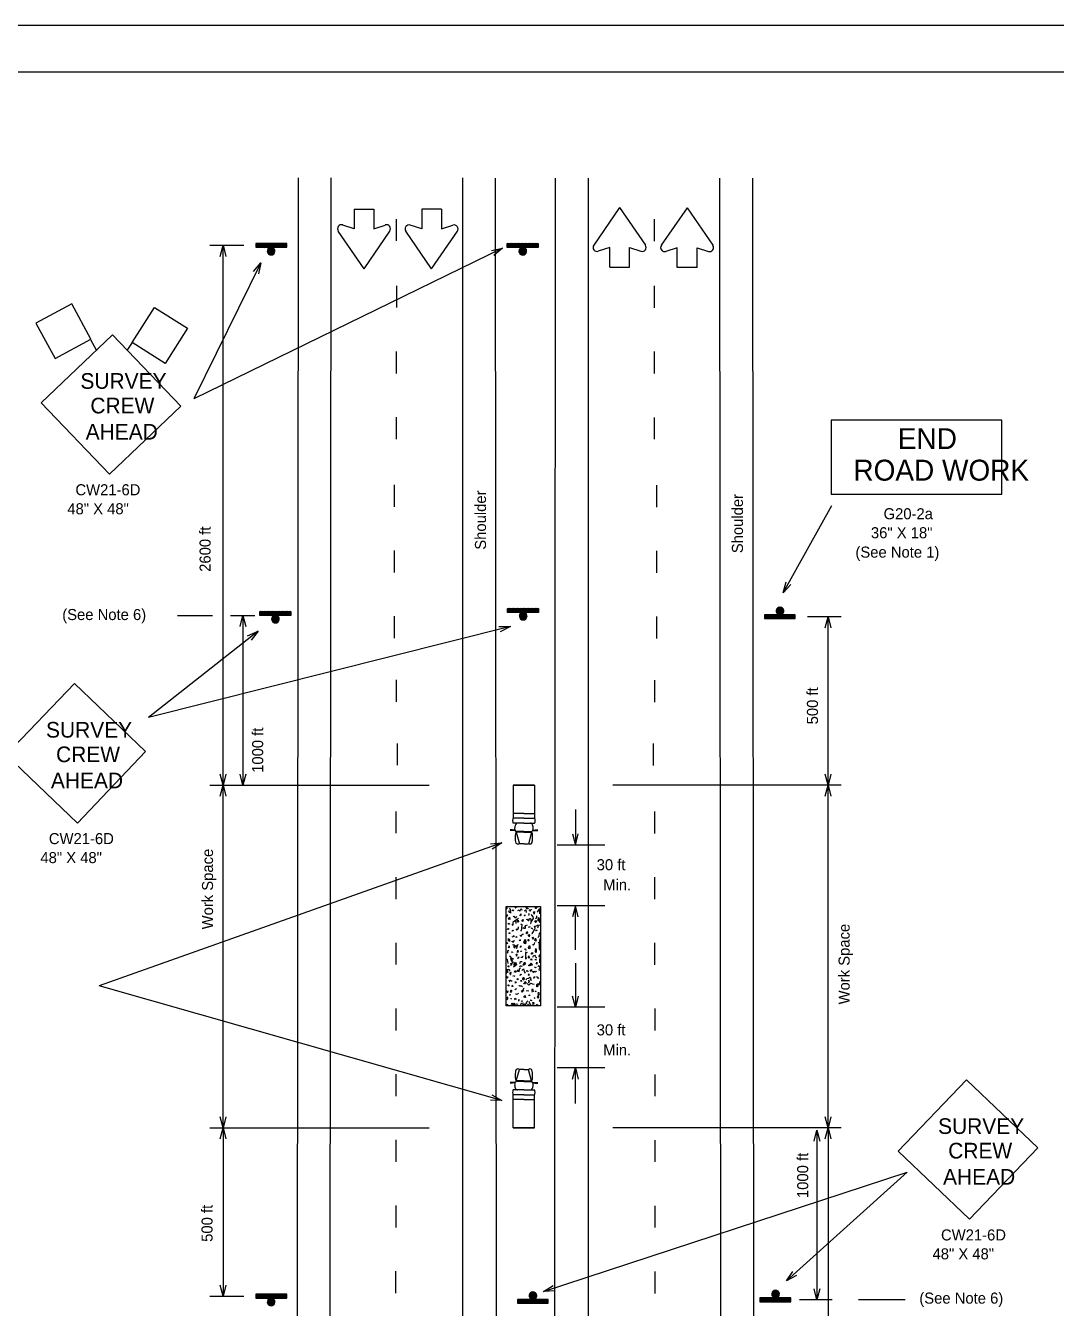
# Model space of a CAD drawing. Extents: x 0 to 29242, y 0 to 23092.
# Drawn here: x 13.98 to 25.15, y 8.27 to 22.18 of the extents above; entities that cross this region are included whole.
import ezdxf

# ---------------------------------------------------------------- set-up
doc = ezdxf.new("R2010")
doc.units = 0
doc.layers.add('D_BATCH_PLOT', color=7, linetype='Continuous')
doc.layers.add('Level 1', color=7, linetype='Continuous')

msp = doc.modelspace()

# ---------------------------------------------------------------- linework, layer by layer
at = {"layer": 'D_BATCH_PLOT'}
msp.add_lwpolyline([(0.166, 0.178), (34.166, 0.178), (34.166, 22.178), (0.166, 22.178)], close=True, dxfattribs=at)
at = {"layer": 'Level 1'}
for p, q in [((34.166, 22.178), (0.166, 22.178)), ((16.919, 3.625), (16.933, 20.526)), ((17.275, 3.625), (17.289, 20.526)), ((18.715, 3.625), (18.715, 20.526)), ((19.085, 3.623), (19.071, 20.525)), ((19.709, 3.623), (19.723, 20.524)), ((20.079, 3.623), (20.079, 20.524)), ((21.519, 3.623), (21.505, 20.524)), ((21.876, 3.62), (21.862, 20.523)), ((17.538, 20.189), (17.752, 20.189)), ((17.538, 20.189), (17.538, 19.976)), ((17.752, 20.189), (17.752, 19.976)), ((18.485, 20.187), (18.271, 20.187)), ((18.271, 20.187), (18.271, 19.974)), ((18.485, 20.187), (18.485, 19.974)), ((20.416, 20.205), (20.136, 19.797)), ((20.416, 20.205), (20.696, 19.797)), ((21.149, 20.204), (20.869, 19.796)), ((21.149, 20.204), (21.429, 19.796)), ((17.645, 19.542), (17.365, 19.95)), ((17.538, 19.976), (17.414, 20.016)), ((17.645, 19.542), (17.925, 19.95)), ((17.752, 19.976), (17.876, 20.016)), ((18.378, 19.541), (18.098, 19.949)), ((18.271, 19.974), (18.147, 20.014)), ((18.378, 19.541), (18.658, 19.949)), ((18.485, 19.974), (18.609, 20.014)), ((19.148, 19.766), (15.799, 18.13)), ((15.975, 19.796), (16.342, 19.796)), ((16.087, 19.676), (16.117, 19.796)), ((16.117, 19.796), (16.147, 19.676)), ((16.117, 13.941), (16.117, 19.796)), ((16.807, 19.815), (16.473, 19.815)), ((16.473, 19.815), (16.473, 19.774)), ((16.473, 19.774), (16.627, 19.774)), ((16.648, 19.774), (16.807, 19.774)), ((16.807, 19.774), (16.807, 19.815)), ((19.198, 19.814), (19.532, 19.814)), ((19.198, 19.773), (19.198, 19.814)), ((19.356, 19.773), (19.198, 19.773)), ((19.532, 19.773), (19.378, 19.773)), ((19.532, 19.814), (19.532, 19.773)), ((20.309, 19.771), (20.185, 19.731)), ((20.309, 19.559), (20.309, 19.771)), ((20.523, 19.559), (20.523, 19.771)), ((20.523, 19.771), (20.647, 19.731)), ((21.042, 19.77), (20.918, 19.73)), ((21.042, 19.557), (21.042, 19.77)), ((21.256, 19.77), (21.38, 19.73)), ((21.256, 19.557), (21.256, 19.77)), ((16.527, 19.607), (15.799, 18.13)), ((20.309, 19.559), (20.523, 19.559)), ((21.256, 19.557), (21.042, 19.557)), ((14.68, 18.775), (14.746, 18.654)), ((15.131, 18.743), (15.073, 18.657)), ((22.19, 16.027), (22.717, 16.973)), ((15.623, 15.783), (16.002, 15.783)), ((16.199, 15.783), (16.463, 15.783)), ((16.302, 15.663), (16.332, 15.783)), ((16.332, 15.783), (16.362, 15.663)), ((16.332, 15.783), (16.332, 13.941)), ((16.516, 15.824), (16.85, 15.824)), ((16.516, 15.782), (16.516, 15.824)), ((16.674, 15.782), (16.516, 15.782)), ((16.85, 15.782), (16.696, 15.782)), ((16.85, 15.824), (16.85, 15.782)), ((19.202, 15.857), (19.536, 15.857)), ((19.202, 15.815), (19.202, 15.857)), ((19.361, 15.815), (19.202, 15.815)), ((19.536, 15.815), (19.382, 15.815)), ((19.536, 15.857), (19.536, 15.815)), ((22.146, 15.79), (21.988, 15.79)), ((21.988, 15.79), (21.988, 15.748)), ((21.988, 15.748), (22.322, 15.748)), ((22.322, 15.79), (22.167, 15.79)), ((22.322, 15.748), (22.322, 15.79)), ((22.819, 15.768), (22.453, 15.768)), ((22.647, 15.648), (22.677, 15.768)), ((22.677, 15.768), (22.707, 15.648)), ((22.677, 13.941), (22.677, 15.768)), ((19.232, 15.663), (15.309, 14.674)), ((16.496, 15.613), (15.309, 14.674)), ((16.117, 13.941), (16.087, 14.061)), ((16.147, 14.061), (16.117, 13.941)), ((16.332, 13.941), (16.302, 14.061)), ((16.362, 14.061), (16.332, 13.941)), ((22.677, 13.941), (22.647, 14.061)), ((22.707, 14.061), (22.677, 13.941)), ((15.975, 13.941), (18.352, 13.941)), ((16.087, 13.821), (16.117, 13.941)), ((16.117, 10.226), (16.117, 13.941)), ((16.117, 13.941), (16.147, 13.821)), ((19.264, 13.941), (19.264, 13.585)), ((19.494, 13.941), (19.264, 13.941)), ((19.264, 13.941), (19.494, 13.941)), ((19.494, 13.941), (19.494, 13.585)), ((22.819, 13.941), (20.343, 13.941)), ((22.647, 13.821), (22.677, 13.941)), ((22.677, 13.941), (22.707, 13.821)), ((22.677, 10.226), (22.677, 13.941)), ((19.379, 13.635), (19.264, 13.635)), ((19.379, 13.635), (19.494, 13.635)), ((19.937, 13.678), (19.937, 13.292)), ((19.379, 13.585), (19.264, 13.585)), ((19.379, 13.531), (19.264, 13.531)), ((19.379, 13.585), (19.494, 13.585)), ((19.379, 13.531), (19.494, 13.531)), ((19.257, 13.457), (19.229, 13.457)), ((19.284, 13.453), (19.229, 13.453)), ((19.284, 13.449), (19.229, 13.449)), ((19.379, 13.439), (19.296, 13.439)), ((19.296, 13.432), (19.33, 13.307)), ((19.379, 13.432), (19.296, 13.432)), ((19.379, 13.439), (19.462, 13.439)), ((19.379, 13.432), (19.462, 13.432)), ((19.462, 13.432), (19.428, 13.307)), ((19.474, 13.453), (19.529, 13.453)), ((19.474, 13.449), (19.529, 13.449)), ((19.501, 13.457), (19.529, 13.457)), ((19.907, 13.412), (19.937, 13.292)), ((19.937, 13.292), (19.967, 13.412)), ((19.139, 13.317), (14.775, 11.766)), ((19.379, 13.307), (19.33, 13.307)), ((19.379, 13.307), (19.428, 13.307)), ((20.258, 13.292), (19.741, 13.292)), ((20.258, 12.632), (19.741, 12.632)), ((19.937, 12.632), (19.907, 12.512)), ((19.937, 12.155), (19.937, 12.632)), ((19.967, 12.512), (19.937, 12.632)), ((19.937, 12.011), (19.937, 11.535)), ((19.139, 10.522), (14.775, 11.766)), ((19.937, 11.535), (19.907, 11.655)), ((19.967, 11.655), (19.937, 11.535)), ((20.258, 11.535), (19.741, 11.535)), ((19.296, 10.735), (19.33, 10.859)), ((19.379, 10.859), (19.33, 10.859)), ((19.379, 10.859), (19.428, 10.859)), ((19.462, 10.735), (19.428, 10.859)), ((20.258, 10.875), (19.741, 10.875)), ((19.907, 10.755), (19.937, 10.875)), ((19.937, 10.489), (19.937, 10.875)), ((19.937, 10.875), (19.967, 10.755)), ((19.284, 10.718), (19.229, 10.718)), ((19.284, 10.714), (19.229, 10.714)), ((19.379, 10.735), (19.296, 10.735)), ((19.379, 10.727), (19.296, 10.727)), ((19.379, 10.735), (19.462, 10.735)), ((19.379, 10.727), (19.462, 10.727)), ((19.474, 10.718), (19.529, 10.718)), ((19.474, 10.714), (19.529, 10.714)), ((19.257, 10.709), (19.229, 10.709)), ((19.379, 10.636), (19.264, 10.636)), ((19.264, 10.226), (19.264, 10.582)), ((19.379, 10.582), (19.264, 10.582)), ((19.379, 10.636), (19.494, 10.636)), ((19.379, 10.582), (19.494, 10.582)), ((19.494, 10.226), (19.494, 10.582)), ((19.501, 10.709), (19.529, 10.709)), ((19.379, 10.532), (19.264, 10.532)), ((19.379, 10.532), (19.494, 10.532)), ((16.117, 10.226), (16.087, 10.346)), ((16.147, 10.346), (16.117, 10.226)), ((22.677, 10.226), (22.647, 10.346)), ((22.707, 10.346), (22.677, 10.226)), ((15.975, 10.226), (18.352, 10.226)), ((16.087, 10.106), (16.117, 10.226)), ((16.117, 10.226), (16.117, 8.401)), ((16.117, 10.226), (16.147, 10.106)), ((19.494, 10.226), (19.264, 10.226)), ((19.264, 10.226), (19.494, 10.226)), ((22.819, 10.226), (20.343, 10.226)), ((22.527, 10.081), (22.557, 10.201)), ((22.557, 10.201), (22.587, 10.081)), ((22.557, 10.201), (22.557, 8.359)), ((22.647, 10.106), (22.677, 10.226)), ((22.677, 10.226), (22.677, 4.161)), ((22.677, 10.226), (22.707, 10.106)), ((19.593, 8.449), (23.534, 9.744)), ((22.227, 8.567), (23.534, 9.744)), ((16.117, 8.401), (16.087, 8.521)), ((16.147, 8.521), (16.117, 8.401)), ((15.975, 8.401), (16.342, 8.401)), ((16.807, 8.42), (16.473, 8.42)), ((16.473, 8.42), (16.473, 8.379)), ((16.473, 8.379), (16.627, 8.379)), ((16.648, 8.379), (16.807, 8.379)), ((16.807, 8.379), (16.807, 8.42)), ((19.467, 8.365), (19.308, 8.365)), ((19.308, 8.365), (19.308, 8.324)), ((19.642, 8.365), (19.488, 8.365)), ((19.642, 8.324), (19.642, 8.365)), ((22.098, 8.381), (21.939, 8.381)), ((21.939, 8.381), (21.939, 8.34)), ((22.273, 8.381), (22.119, 8.381)), ((22.273, 8.34), (22.273, 8.381)), ((22.721, 8.359), (22.367, 8.359)), ((22.557, 8.359), (22.527, 8.479)), ((22.587, 8.479), (22.557, 8.359)), ((23.515, 8.359), (23.008, 8.359)), ((19.308, 8.324), (19.642, 8.324)), ((21.939, 8.34), (22.273, 8.34))]:
    msp.add_line(p, q, dxfattribs=at)
for points in [[(2.166, 21.678), (33.666, 21.678), (33.666, 0.678), (2.166, 0.678)], [(14.295, 18.568), (14.683, 18.777), (14.476, 19.162), (14.087, 18.953)], [(15.489, 18.516), (15.131, 18.743), (15.372, 19.123), (15.73, 18.896)], [(14.885, 17.314), (14.145, 18.088), (14.917, 18.826), (15.657, 18.052)], [(22.711, 17.899), (22.711, 17.096), (24.563, 17.096), (24.563, 17.899)], [(14.537, 13.531), (15.277, 14.305), (14.505, 15.043), (13.765, 14.269)], [(19.188, 11.549), (19.188, 12.624), (19.558, 12.624), (19.558, 11.549)], [(24.211, 9.234), (24.951, 10.008), (24.179, 10.745), (23.439, 9.971)]]:
    msp.add_lwpolyline(points, close=True, dxfattribs=at)
for points in [[(17.999, 19.844), (17.999, 20.081)], [(20.795, 19.842), (20.795, 20.079)], [(16.473, 19.814), (16.543, 19.774)], [(16.473, 19.806), (16.528, 19.774)], [(16.473, 19.797), (16.513, 19.774)], [(16.473, 19.788), (16.498, 19.774)], [(16.473, 19.78), (16.483, 19.774)], [(16.486, 19.815), (16.558, 19.774)], [(16.501, 19.815), (16.573, 19.773)], [(16.516, 19.815), (16.588, 19.774)], [(16.531, 19.815), (16.603, 19.774)], [(16.545, 19.815), (16.618, 19.773)], [(16.561, 19.815), (16.677, 19.748)], [(16.575, 19.815), (16.669, 19.761)], [(16.59, 19.815), (16.663, 19.774)], [(16.603, 19.756), (16.675, 19.715)], [(16.605, 19.815), (16.678, 19.774)], [(16.608, 19.762), (16.678, 19.722)], [(16.614, 19.767), (16.679, 19.729)], [(16.62, 19.815), (16.693, 19.774)], [(16.621, 19.771), (16.679, 19.738)], [(16.635, 19.815), (16.708, 19.774)], [(16.65, 19.815), (16.722, 19.774)], [(16.665, 19.815), (16.737, 19.774)], [(16.68, 19.815), (16.752, 19.774)], [(16.695, 19.815), (16.767, 19.774)], [(16.71, 19.815), (16.782, 19.774)], [(16.725, 19.815), (16.797, 19.774)], [(16.74, 19.815), (16.807, 19.777)], [(16.755, 19.815), (16.807, 19.786)], [(16.77, 19.815), (16.807, 19.794)], [(16.785, 19.815), (16.807, 19.803)], [(16.8, 19.815), (16.807, 19.811)], [(19.027, 19.74), (19.148, 19.766), (19.053, 19.686)], [(19.205, 19.814), (19.198, 19.811)], [(19.22, 19.814), (19.198, 19.802)], [(19.234, 19.814), (19.198, 19.793)], [(19.249, 19.814), (19.198, 19.785)], [(19.264, 19.814), (19.198, 19.776)], [(19.279, 19.814), (19.207, 19.773)], [(19.294, 19.814), (19.222, 19.773)], [(19.309, 19.814), (19.237, 19.773)], [(19.324, 19.814), (19.252, 19.773)], [(19.339, 19.814), (19.267, 19.773)], [(19.354, 19.814), (19.282, 19.773)], [(19.369, 19.814), (19.297, 19.773)], [(19.384, 19.814), (19.312, 19.773)], [(19.383, 19.771), (19.325, 19.737)], [(19.391, 19.766), (19.325, 19.728)], [(19.399, 19.814), (19.327, 19.773)], [(19.397, 19.761), (19.327, 19.721)], [(19.444, 19.814), (19.328, 19.747)], [(19.401, 19.755), (19.329, 19.714)], [(19.429, 19.814), (19.336, 19.761)], [(19.414, 19.814), (19.342, 19.773)], [(19.459, 19.814), (19.387, 19.773)], [(19.474, 19.814), (19.402, 19.773)], [(19.489, 19.814), (19.417, 19.773)], [(19.504, 19.814), (19.432, 19.773)], [(19.519, 19.814), (19.446, 19.773)], [(19.532, 19.813), (19.462, 19.773)], [(19.532, 19.805), (19.476, 19.773)], [(19.532, 19.796), (19.492, 19.773)], [(19.532, 19.787), (19.506, 19.773)], [(19.532, 19.779), (19.521, 19.773)], [(16.596, 19.734), (16.659, 19.698)], [(16.597, 19.742), (16.666, 19.703)], [(16.597, 19.725), (16.651, 19.694)], [(16.599, 19.749), (16.671, 19.708)], [(16.601, 19.714), (16.64, 19.692)], [(19.405, 19.749), (19.333, 19.707)], [(19.407, 19.741), (19.339, 19.702)], [(19.408, 19.733), (19.345, 19.697)], [(19.407, 19.724), (19.353, 19.693)], [(19.404, 19.713), (19.365, 19.691)], [(16.447, 19.513), (16.527, 19.607), (16.501, 19.486)], [(18, 19.12), (18, 19.357)], [(20.794, 19.118), (20.794, 19.355)], [(17.999, 18.407), (17.999, 18.645)], [(20.795, 18.405), (20.795, 18.643)], [(17.999, 17.695), (17.999, 17.932)], [(20.796, 17.693), (20.795, 17.93)], [(17.975, 16.96), (17.976, 17.198)], [(20.819, 16.958), (20.819, 17.195)], [(17.975, 16.248), (17.975, 16.485)], [(20.819, 16.245), (20.819, 16.483)], [(22.275, 16.117), (22.19, 16.027), (22.223, 16.147)], [(22.197, 15.821), (22.128, 15.861)], [(22.198, 15.83), (22.135, 15.866)], [(22.197, 15.839), (22.143, 15.87)], [(22.193, 15.849), (22.154, 15.872)], [(16.522, 15.824), (16.516, 15.82)], [(16.538, 15.824), (16.516, 15.812)], [(16.552, 15.824), (16.516, 15.803)], [(16.567, 15.824), (16.516, 15.794)], [(16.582, 15.824), (16.516, 15.786)], [(16.597, 15.824), (16.525, 15.782)], [(16.612, 15.824), (16.54, 15.782)], [(16.627, 15.824), (16.555, 15.782)], [(16.642, 15.824), (16.57, 15.782)], [(16.657, 15.824), (16.585, 15.782)], [(16.672, 15.824), (16.6, 15.782)], [(16.687, 15.824), (16.615, 15.782)], [(16.702, 15.824), (16.63, 15.782)], [(16.701, 15.78), (16.643, 15.747)], [(16.709, 15.776), (16.643, 15.738)], [(16.717, 15.824), (16.645, 15.782)], [(16.715, 15.771), (16.645, 15.731)], [(16.762, 15.824), (16.646, 15.757)], [(16.719, 15.765), (16.647, 15.723)], [(16.723, 15.758), (16.651, 15.717)], [(16.747, 15.824), (16.654, 15.77)], [(16.725, 15.751), (16.656, 15.711)], [(16.732, 15.824), (16.66, 15.782)], [(16.726, 15.743), (16.663, 15.707)], [(16.725, 15.734), (16.671, 15.703)], [(16.722, 15.723), (16.682, 15.701)], [(16.777, 15.824), (16.704, 15.782)], [(16.792, 15.824), (16.72, 15.782)], [(16.807, 15.824), (16.734, 15.782)], [(16.822, 15.824), (16.749, 15.782)], [(16.837, 15.824), (16.764, 15.782)], [(16.85, 15.823), (16.779, 15.782)], [(16.85, 15.814), (16.794, 15.782)], [(16.85, 15.806), (16.809, 15.782)], [(16.85, 15.797), (16.824, 15.782)], [(16.85, 15.789), (16.839, 15.782)], [(17.974, 15.535), (17.974, 15.773)], [(19.209, 15.857), (19.202, 15.853)], [(19.224, 15.857), (19.202, 15.845)], [(19.239, 15.857), (19.202, 15.836)], [(19.254, 15.857), (19.202, 15.827)], [(19.269, 15.857), (19.202, 15.819)], [(19.284, 15.857), (19.211, 15.815)], [(19.299, 15.857), (19.227, 15.815)], [(19.314, 15.857), (19.242, 15.815)], [(19.329, 15.857), (19.256, 15.815)], [(19.344, 15.857), (19.271, 15.815)], [(19.359, 15.857), (19.286, 15.815)], [(19.374, 15.857), (19.301, 15.815)], [(19.388, 15.857), (19.316, 15.815)], [(19.395, 15.809), (19.329, 15.771)], [(19.388, 15.813), (19.33, 15.78)], [(19.403, 15.857), (19.331, 15.815)], [(19.401, 15.804), (19.331, 15.764)], [(19.448, 15.857), (19.332, 15.79)], [(19.406, 15.798), (19.334, 15.756)], [(19.409, 15.791), (19.338, 15.75)], [(19.433, 15.857), (19.34, 15.803)], [(19.412, 15.784), (19.343, 15.744)], [(19.418, 15.857), (19.346, 15.815)], [(19.413, 15.776), (19.349, 15.74)], [(19.412, 15.767), (19.358, 15.736)], [(19.408, 15.756), (19.369, 15.734)], [(19.463, 15.857), (19.391, 15.815)], [(19.478, 15.857), (19.406, 15.815)], [(19.493, 15.857), (19.421, 15.815)], [(19.508, 15.857), (19.436, 15.815)], [(19.523, 15.857), (19.451, 15.815)], [(19.536, 15.856), (19.466, 15.815)], [(19.536, 15.847), (19.481, 15.815)], [(19.536, 15.839), (19.496, 15.815)], [(19.536, 15.83), (19.511, 15.815)], [(19.536, 15.822), (19.526, 15.815)], [(20.82, 15.533), (20.82, 15.77)], [(22.054, 15.748), (21.988, 15.787)], [(22.039, 15.748), (21.988, 15.778)], [(22.024, 15.748), (21.988, 15.769)], [(22.009, 15.748), (21.988, 15.761)], [(21.994, 15.748), (21.988, 15.752)], [(22.069, 15.748), (21.997, 15.79)], [(22.084, 15.748), (22.012, 15.79)], [(22.099, 15.748), (22.027, 15.79)], [(22.114, 15.748), (22.042, 15.79)], [(22.129, 15.748), (22.057, 15.79)], [(22.144, 15.748), (22.072, 15.79)], [(22.159, 15.748), (22.087, 15.79)], [(22.174, 15.748), (22.102, 15.79)], [(22.18, 15.796), (22.115, 15.834)], [(22.173, 15.792), (22.115, 15.826)], [(22.186, 15.802), (22.116, 15.842)], [(22.234, 15.748), (22.117, 15.816)], [(22.189, 15.748), (22.117, 15.79)], [(22.191, 15.808), (22.119, 15.849)], [(22.195, 15.814), (22.123, 15.856)], [(22.219, 15.748), (22.126, 15.802)], [(22.204, 15.748), (22.132, 15.79)], [(22.249, 15.748), (22.176, 15.79)], [(22.264, 15.748), (22.191, 15.79)], [(22.279, 15.748), (22.206, 15.79)], [(22.293, 15.748), (22.221, 15.79)], [(22.309, 15.748), (22.236, 15.79)], [(22.322, 15.75), (22.251, 15.79)], [(22.322, 15.758), (22.266, 15.79)], [(22.322, 15.767), (22.281, 15.79)], [(22.322, 15.775), (22.296, 15.79)], [(22.322, 15.784), (22.311, 15.79)], [(16.383, 15.562), (16.496, 15.613), (16.421, 15.515)], [(19.108, 15.662), (19.232, 15.663), (19.123, 15.604)], [(17.996, 14.845), (17.996, 15.082)], [(20.798, 14.843), (20.798, 15.08)], [(18.008, 14.158), (18.009, 14.395)], [(20.786, 14.156), (20.786, 14.393)], [(17.995, 13.42), (17.995, 13.657)], [(20.799, 13.418), (20.799, 13.655)], [(19.016, 13.305), (19.139, 13.317), (19.036, 13.249)], [(17.994, 12.707), (17.995, 12.945)], [(20.8, 12.705), (20.799, 12.943)], [(19.188, 12.506), (19.189, 12.513), (19.192, 12.521), (19.192, 12.522), (19.194, 12.537), (19.196, 12.533), (19.197, 12.521), (19.201, 12.53), (19.203, 12.537)], [(19.189, 12.606), (19.197, 12.601), (19.198, 12.609), (19.198, 12.613), (19.194, 12.61)], [(19.211, 12.57), (19.217, 12.578), (19.218, 12.558)], [(19.239, 12.554), (19.236, 12.564), (19.233, 12.574), (19.233, 12.594), (19.233, 12.598), (19.219, 12.6)], [(19.249, 12.582), (19.26, 12.588), (19.265, 12.58), (19.253, 12.582)], [(19.262, 12.514), (19.271, 12.52), (19.282, 12.506), (19.294, 12.508), (19.301, 12.52)], [(19.286, 12.622), (19.286, 12.613), (19.289, 12.613), (19.29, 12.614), (19.292, 12.618), (19.3, 12.617), (19.302, 12.622)], [(19.313, 12.582), (19.327, 12.59), (19.331, 12.58), (19.334, 12.574), (19.343, 12.592), (19.351, 12.602), (19.354, 12.596), (19.358, 12.586)], [(19.338, 12.532), (19.345, 12.546), (19.347, 12.534), (19.34, 12.524), (19.336, 12.53), (19.334, 12.532)], [(19.385, 12.528), (19.39, 12.534), (19.39, 12.524), (19.384, 12.526), (19.384, 12.528)], [(19.387, 12.58), (19.399, 12.59), (19.403, 12.56)], [(19.399, 12.622), (19.403, 12.61), (19.405, 12.613), (19.412, 12.602), (19.416, 12.606), (19.42, 12.602), (19.429, 12.61)], [(19.428, 12.542), (19.432, 12.53), (19.435, 12.544), (19.432, 12.548)], [(19.439, 12.584), (19.442, 12.592), (19.444, 12.582), (19.446, 12.576), (19.455, 12.588), (19.462, 12.592), (19.466, 12.59)], [(19.45, 12.436), (19.455, 12.442), (19.459, 12.454), (19.468, 12.474), (19.477, 12.484), (19.484, 12.496), (19.478, 12.512), (19.466, 12.532), (19.459, 12.538)], [(19.484, 12.556), (19.493, 12.57), (19.491, 12.544), (19.485, 12.556)], [(19.499, 12.625), (19.5, 12.613), (19.503, 12.605), (19.508, 12.61), (19.515, 12.609), (19.517, 12.609), (19.52, 12.617)], [(19.506, 12.494), (19.516, 12.504), (19.518, 12.514), (19.52, 12.524)], [(19.526, 12.566), (19.536, 12.582), (19.544, 12.596), (19.547, 12.604), (19.547, 12.562), (19.549, 12.546)], [(19.202, 12.378), (19.204, 12.388), (19.209, 12.386), (19.217, 12.376)], [(19.209, 12.494), (19.219, 12.5), (19.223, 12.51), (19.227, 12.484), (19.215, 12.488), (19.209, 12.49)], [(19.21, 12.442), (19.219, 12.446), (19.221, 12.434), (19.211, 12.434), (19.209, 12.442)], [(19.247, 12.43), (19.253, 12.428), (19.259, 12.422), (19.262, 12.43), (19.262, 12.45), (19.267, 12.464), (19.273, 12.468), (19.31, 12.492), (19.31, 12.49), (19.321, 12.498)], [(19.287, 12.462), (19.289, 12.474), (19.293, 12.442)], [(19.296, 12.37), (19.305, 12.382), (19.311, 12.372), (19.316, 12.384), (19.319, 12.39), (19.322, 12.404)], [(19.307, 12.458), (19.316, 12.476), (19.321, 12.458), (19.316, 12.454), (19.31, 12.46)], [(19.341, 12.436), (19.356, 12.432), (19.356, 12.416), (19.352, 12.402), (19.352, 12.378), (19.348, 12.37), (19.342, 12.359)], [(19.357, 12.466), (19.37, 12.484), (19.368, 12.464), (19.36, 12.468)], [(19.368, 12.39), (19.378, 12.398), (19.381, 12.392), (19.396, 12.392), (19.395, 12.398), (19.393, 12.408), (19.399, 12.42), (19.419, 12.426)], [(19.41, 12.48), (19.415, 12.492), (19.422, 12.478), (19.424, 12.474), (19.431, 12.474), (19.437, 12.484), (19.439, 12.494), (19.451, 12.494), (19.455, 12.476), (19.453, 12.468)], [(19.432, 12.398), (19.437, 12.408), (19.444, 12.406), (19.44, 12.398), (19.434, 12.402)], [(19.458, 12.388), (19.464, 12.396), (19.473, 12.38)], [(19.464, 12.332), (19.467, 12.332), (19.477, 12.344), (19.478, 12.348), (19.489, 12.371), (19.497, 12.378), (19.5, 12.392), (19.493, 12.412), (19.506, 12.414), (19.523, 12.42), (19.533, 12.428)], [(19.497, 12.46), (19.503, 12.472), (19.508, 12.476), (19.514, 12.46), (19.503, 12.452), (19.5, 12.456)], [(19.504, 12.458), (19.498, 12.464), (19.502, 12.472), (19.509, 12.47), (19.513, 12.462), (19.503, 12.46)], [(19.527, 12.394), (19.534, 12.402), (19.538, 12.416), (19.547, 12.428)], [(19.534, 12.496), (19.541, 12.506), (19.54, 12.476), (19.535, 12.472), (19.533, 12.486), (19.535, 12.492)], [(19.558, 12.489), (19.546, 12.481), (19.544, 12.462), (19.55, 12.453), (19.556, 12.469)], [(19.189, 12.242), (19.194, 12.234), (19.196, 12.225), (19.199, 12.23), (19.2, 12.226), (19.198, 12.217), (19.194, 12.225), (19.19, 12.226), (19.189, 12.221)], [(19.209, 12.268), (19.217, 12.28), (19.222, 12.263), (19.221, 12.246), (19.206, 12.263)], [(19.21, 12.262), (19.215, 12.268), (19.218, 12.258), (19.215, 12.262), (19.211, 12.263)], [(19.218, 12.33), (19.223, 12.342), (19.227, 12.332), (19.22, 12.332), (19.218, 12.332)], [(19.25, 12.295), (19.262, 12.3), (19.266, 12.304), (19.267, 12.306), (19.269, 12.311), (19.271, 12.31), (19.273, 12.3)], [(19.251, 12.243), (19.253, 12.25), (19.256, 12.248), (19.26, 12.238), (19.262, 12.236), (19.271, 12.258), (19.276, 12.248)], [(19.253, 12.36), (19.26, 12.372), (19.262, 12.362), (19.253, 12.362)], [(19.292, 12.292), (19.3, 12.302), (19.301, 12.292), (19.296, 12.288), (19.294, 12.294)], [(19.332, 12.254), (19.338, 12.268), (19.34, 12.254), (19.332, 12.256)], [(19.336, 12.31), (19.34, 12.316), (19.343, 12.31), (19.348, 12.3), (19.354, 12.308), (19.358, 12.318), (19.363, 12.326), (19.376, 12.327)], [(19.377, 12.234), (19.381, 12.248), (19.393, 12.271), (19.401, 12.246), (19.397, 12.222), (19.377, 12.224)], [(19.387, 12.238), (19.39, 12.248), (19.39, 12.25), (19.394, 12.243), (19.393, 12.232), (19.381, 12.234), (19.387, 12.242)], [(19.413, 12.348), (19.415, 12.356), (19.419, 12.335), (19.406, 12.33), (19.408, 12.342), (19.415, 12.35)], [(19.422, 12.256), (19.43, 12.27), (19.434, 12.258), (19.425, 12.25)], [(19.425, 12.31), (19.429, 12.308), (19.439, 12.298), (19.442, 12.31), (19.442, 12.32), (19.437, 12.314), (19.431, 12.314), (19.423, 12.316)], [(19.473, 12.286), (19.477, 12.295), (19.478, 12.288), (19.478, 12.271), (19.473, 12.282)], [(19.498, 12.262), (19.503, 12.282), (19.508, 12.263), (19.511, 12.248), (19.497, 12.258)], [(19.506, 12.364), (19.515, 12.372), (19.518, 12.362), (19.508, 12.364)], [(19.531, 12.294), (19.535, 12.292), (19.543, 12.304), (19.543, 12.314), (19.547, 12.33), (19.55, 12.342)], [(19.558, 12.261), (19.555, 12.274), (19.551, 12.265), (19.549, 12.253), (19.549, 12.238), (19.55, 12.221), (19.551, 12.198)], [(17.994, 11.995), (17.994, 12.232)], [(19.197, 12.126), (19.2, 12.122), (19.202, 12.118), (19.206, 12.123), (19.206, 12.139), (19.206, 12.15), (19.213, 12.15), (19.215, 12.152)], [(19.215, 12.186), (19.219, 12.198), (19.219, 12.178), (19.213, 12.19)], [(19.248, 12.126), (19.253, 12.139), (19.255, 12.126), (19.249, 12.13)], [(19.26, 12.21), (19.266, 12.212), (19.274, 12.21), (19.276, 12.203), (19.271, 12.199), (19.271, 12.184), (19.28, 12.179), (19.285, 12.192), (19.298, 12.206)], [(19.292, 12.095), (19.298, 12.09), (19.302, 12.094), (19.307, 12.106), (19.305, 12.11), (19.293, 12.099)], [(19.296, 12.194), (19.298, 12.17), (19.316, 12.218)], [(19.309, 12.131), (19.312, 12.152), (19.316, 12.131), (19.302, 12.13)], [(19.338, 12.186), (19.345, 12.199), (19.347, 12.184), (19.337, 12.186)], [(19.345, 12.138), (19.349, 12.146), (19.352, 12.138), (19.342, 12.139)], [(19.386, 12.162), (19.395, 12.166), (19.399, 12.15)], [(19.397, 12.062), (19.405, 12.055), (19.406, 12.07), (19.402, 12.07), (19.399, 12.059), (19.401, 12.123), (19.408, 12.135), (19.41, 12.122), (19.402, 12.123)], [(19.43, 12.179), (19.441, 12.203), (19.446, 12.174), (19.431, 12.167), (19.43, 12.184)], [(19.458, 12.11), (19.464, 12.115), (19.471, 12.126), (19.471, 12.114), (19.461, 12.11), (19.457, 12.115)], [(19.473, 12.212), (19.477, 12.214), (19.484, 12.206), (19.486, 12.214), (19.493, 12.222), (19.498, 12.234)], [(19.505, 12.15), (19.507, 12.172), (19.511, 12.152), (19.513, 12.128), (19.504, 12.139), (19.511, 12.155)], [(19.533, 12.232), (19.541, 12.238), (19.543, 12.224), (19.543, 12.206), (19.543, 12.19), (19.545, 12.17), (19.549, 12.152)], [(19.558, 12.107), (19.544, 12.095), (19.542, 12.083), (19.547, 12.086), (19.556, 12.094), (19.554, 12.082), (19.553, 12.07), (19.549, 12.043), (19.547, 12.03), (19.55, 12.022), (19.551, 12.015), (19.553, 12.038), (19.553, 12.047)], [(20.8, 11.993), (20.8, 12.23)], [(19.191, 12.059), (19.197, 12.051), (19.202, 12.031), (19.206, 12.014), (19.203, 12.006)], [(19.209, 11.97), (19.213, 11.986), (19.215, 11.971), (19.209, 11.966)], [(19.224, 12.082), (19.229, 12.09), (19.235, 12.083), (19.235, 12.075), (19.237, 12.075), (19.237, 12.067), (19.235, 12.059), (19.244, 12.062), (19.25, 12.066), (19.256, 12.062), (19.269, 12.059)], [(19.235, 12.015), (19.239, 12.003), (19.238, 11.99), (19.238, 11.987), (19.248, 11.999), (19.256, 12.018), (19.268, 12.027)], [(19.242, 12.043), (19.249, 12.054), (19.253, 12.031), (19.242, 12.043)], [(19.271, 11.994), (19.28, 12.011), (19.289, 12.022), (19.298, 12.002), (19.286, 11.982), (19.267, 11.967)], [(19.271, 11.986), (19.277, 11.994), (19.285, 12.01), (19.289, 12.006), (19.291, 11.999), (19.291, 11.995), (19.278, 11.987), (19.275, 11.983), (19.269, 11.979)], [(19.313, 12.062), (19.319, 12.081), (19.322, 12.065), (19.317, 12.066)], [(19.329, 12.015), (19.337, 12.011), (19.342, 12.03), (19.354, 12.03), (19.361, 12.03)], [(19.331, 11.975), (19.341, 11.983), (19.352, 11.982), (19.357, 11.975)], [(19.345, 12.078), (19.358, 12.078), (19.365, 12.078), (19.367, 12.088), (19.372, 12.086)], [(19.384, 12.011), (19.39, 12.023), (19.393, 11.999), (19.376, 11.986), (19.372, 11.994), (19.385, 12.019)], [(19.379, 11.998), (19.383, 12.007), (19.384, 12.01), (19.385, 12.01), (19.386, 12.003), (19.386, 12.002), (19.383, 12.003)], [(19.425, 12.078), (19.433, 12.09), (19.435, 12.064), (19.428, 12.078)], [(19.452, 12.002), (19.458, 12.015), (19.464, 11.999), (19.467, 11.99), (19.44, 11.983), (19.43, 11.986), (19.448, 11.999)], [(19.444, 11.987), (19.449, 11.995), (19.455, 11.999), (19.455, 11.999), (19.459, 11.998)], [(19.455, 12.05), (19.462, 12.058), (19.464, 12.043), (19.455, 12.046), (19.458, 12.058)], [(19.476, 12.078), (19.482, 12.091), (19.485, 12.095), (19.493, 12.099), (19.502, 12.086), (19.505, 12.079), (19.511, 12.071), (19.518, 12.071)], [(19.496, 11.962), (19.504, 11.97), (19.507, 11.959), (19.5, 11.963)], [(19.503, 12.043), (19.506, 12.054), (19.514, 12.046)], [(19.514, 12.007), (19.518, 12.022), (19.52, 12.011), (19.52, 11.999), (19.507, 12.006)], [(19.531, 11.975), (19.54, 11.987), (19.545, 11.971), (19.549, 11.97), (19.55, 11.951), (19.541, 11.947), (19.545, 11.93)], [(19.188, 11.91), (19.194, 11.905), (19.196, 11.929), (19.203, 11.91), (19.201, 11.925), (19.198, 11.946), (19.19, 11.926), (19.189, 11.917)], [(19.194, 11.854), (19.2, 11.867), (19.202, 11.847), (19.194, 11.854)], [(19.211, 11.934), (19.218, 11.946), (19.224, 11.935), (19.224, 11.923)], [(19.217, 11.826), (19.221, 11.818), (19.224, 11.81), (19.229, 11.822), (19.233, 11.827), (19.24, 11.819), (19.25, 11.818)], [(19.233, 11.887), (19.233, 11.894), (19.235, 11.89), (19.238, 11.887), (19.24, 11.91), (19.229, 11.906), (19.228, 11.903), (19.228, 11.894), (19.228, 11.891)], [(19.264, 11.87), (19.267, 11.878), (19.28, 11.871)], [(19.277, 11.914), (19.286, 11.931), (19.291, 11.922), (19.291, 11.914), (19.283, 11.914)], [(19.307, 11.834), (19.312, 11.846), (19.314, 11.83), (19.305, 11.835)], [(19.311, 11.921), (19.318, 11.942), (19.324, 11.929), (19.325, 11.918), (19.331, 11.938), (19.331, 11.949), (19.342, 11.961)], [(19.34, 11.879), (19.347, 11.895), (19.351, 11.883), (19.342, 11.886)], [(19.345, 11.818), (19.35, 11.827), (19.354, 11.814), (19.345, 11.815)], [(19.356, 11.931), (19.367, 11.943), (19.372, 11.951), (19.377, 11.938), (19.381, 11.923), (19.385, 11.914), (19.392, 11.902)], [(19.366, 11.839), (19.37, 11.855), (19.378, 11.854), (19.381, 11.842), (19.37, 11.827), (19.368, 11.834), (19.366, 11.839)], [(19.372, 11.839), (19.374, 11.846), (19.374, 11.842), (19.374, 11.838), (19.369, 11.839)], [(19.403, 11.83), (19.411, 11.846), (19.432, 11.847), (19.444, 11.858), (19.453, 11.847), (19.459, 11.846)], [(19.406, 11.919), (19.413, 11.93), (19.422, 11.926), (19.426, 11.918)], [(19.429, 11.882), (19.434, 11.894), (19.431, 11.877), (19.429, 11.881), (19.429, 11.882)], [(19.452, 11.934), (19.461, 11.943), (19.46, 11.93), (19.457, 11.922), (19.449, 11.931), (19.45, 11.938)], [(19.449, 11.835), (19.452, 11.842), (19.457, 11.823), (19.457, 11.826), (19.45, 11.834)], [(19.468, 11.918), (19.473, 11.919), (19.479, 11.914), (19.482, 11.911), (19.486, 11.919), (19.488, 11.923), (19.495, 11.919), (19.5, 11.915), (19.506, 11.918), (19.509, 11.926), (19.511, 11.923), (19.513, 11.919)], [(19.488, 11.853), (19.494, 11.866), (19.491, 11.849), (19.484, 11.853)], [(19.515, 11.858), (19.52, 11.866), (19.524, 11.862), (19.527, 11.854), (19.533, 11.846), (19.542, 11.851)], [(19.193, 11.702), (19.201, 11.714), (19.204, 11.706), (19.197, 11.686), (19.195, 11.694)], [(19.204, 11.77), (19.21, 11.775), (19.218, 11.763), (19.206, 11.771)], [(19.251, 11.703), (19.244, 11.715), (19.237, 11.715), (19.233, 11.71), (19.231, 11.703), (19.24, 11.698), (19.244, 11.699)], [(19.255, 11.77), (19.26, 11.759), (19.248, 11.759), (19.259, 11.771)], [(19.286, 11.723), (19.293, 11.738), (19.298, 11.73), (19.286, 11.727)], [(19.288, 11.794), (19.289, 11.813), (19.293, 11.805), (19.295, 11.797), (19.288, 11.797)], [(19.289, 11.678), (19.293, 11.678), (19.303, 11.675), (19.313, 11.678), (19.32, 11.686)], [(19.323, 11.762), (19.33, 11.77), (19.34, 11.767), (19.354, 11.766), (19.365, 11.759)], [(19.349, 11.714), (19.352, 11.711), (19.356, 11.702), (19.363, 11.702), (19.369, 11.719), (19.381, 11.742)], [(19.363, 11.714), (19.374, 11.711), (19.383, 11.715)], [(19.376, 11.786), (19.383, 11.794), (19.385, 11.791), (19.393, 11.802), (19.392, 11.811), (19.399, 11.806), (19.401, 11.794), (19.397, 11.786), (19.386, 11.787)], [(19.408, 11.71), (19.415, 11.714), (19.425, 11.71), (19.428, 11.706), (19.43, 11.714)], [(19.413, 11.791), (19.422, 11.782), (19.431, 11.771), (19.444, 11.783), (19.453, 11.794), (19.473, 11.787), (19.491, 11.783)], [(19.426, 11.807), (19.432, 11.799), (19.438, 11.818), (19.435, 11.819), (19.426, 11.818)], [(19.466, 11.714), (19.473, 11.734), (19.479, 11.703), (19.46, 11.695)], [(19.505, 11.706), (19.506, 11.711), (19.509, 11.702), (19.502, 11.707)], [(19.514, 11.766), (19.518, 11.755), (19.524, 11.766), (19.526, 11.775), (19.531, 11.763), (19.534, 11.763), (19.536, 11.782), (19.524, 11.783), (19.515, 11.775), (19.514, 11.767)], [(19.518, 11.766), (19.525, 11.775), (19.533, 11.778)], [(19.526, 11.682), (19.538, 11.674), (19.541, 11.663), (19.547, 11.683), (19.545, 11.691), (19.536, 11.691), (19.534, 11.69), (19.529, 11.686)], [(19.557, 11.809), (19.553, 11.814), (19.547, 11.806), (19.546, 11.789), (19.547, 11.785), (19.55, 11.789), (19.553, 11.781), (19.556, 11.774)], [(19.192, 11.562), (19.202, 11.562), (19.206, 11.559), (19.209, 11.558)], [(19.193, 11.627), (19.193, 11.615), (19.203, 11.623), (19.203, 11.642), (19.195, 11.635)], [(19.221, 11.663), (19.23, 11.671), (19.233, 11.666), (19.221, 11.662)], [(19.233, 11.623), (19.239, 11.627), (19.244, 11.623), (19.246, 11.623)], [(19.244, 11.563), (19.249, 11.578), (19.258, 11.562), (19.248, 11.563)], [(19.265, 11.553), (19.268, 11.558), (19.271, 11.573), (19.274, 11.578), (19.281, 11.57), (19.28, 11.566), (19.28, 11.562), (19.286, 11.561), (19.283, 11.554)], [(19.28, 11.623), (19.285, 11.631), (19.291, 11.622), (19.287, 11.614), (19.282, 11.623), (19.283, 11.627)], [(19.298, 11.566), (19.307, 11.571), (19.313, 11.566)], [(19.318, 11.606), (19.327, 11.606), (19.329, 11.61), (19.329, 11.615), (19.323, 11.618), (19.321, 11.615)], [(19.338, 11.55), (19.344, 11.565), (19.348, 11.569), (19.347, 11.57), (19.358, 11.578), (19.373, 11.582)], [(19.35, 11.595), (19.357, 11.603), (19.365, 11.599)], [(19.363, 11.562), (19.379, 11.562), (19.386, 11.57), (19.397, 11.563), (19.403, 11.57), (19.411, 11.591), (19.421, 11.603)], [(19.376, 11.643), (19.384, 11.654), (19.392, 11.659), (19.394, 11.654), (19.395, 11.639), (19.384, 11.639)], [(19.384, 11.646), (19.388, 11.654), (19.392, 11.65), (19.385, 11.647)], [(19.419, 11.566), (19.423, 11.567), (19.428, 11.563)], [(19.431, 11.659), (19.44, 11.666), (19.441, 11.658), (19.432, 11.662)], [(19.457, 11.553), (19.454, 11.558), (19.449, 11.562), (19.443, 11.573), (19.441, 11.586), (19.441, 11.597)], [(19.45, 11.611), (19.458, 11.615), (19.462, 11.603), (19.451, 11.611)], [(19.476, 11.578), (19.484, 11.587), (19.487, 11.566), (19.469, 11.566)], [(19.497, 11.626), (19.493, 11.634), (19.497, 11.638)], [(19.511, 11.558), (19.516, 11.562), (19.524, 11.555), (19.534, 11.563)], [(19.525, 11.643), (19.535, 11.659), (19.538, 11.639), (19.538, 11.63), (19.525, 11.635)], [(19.535, 11.643), (19.532, 11.647), (19.532, 11.643)], [(19.558, 11.614), (19.547, 11.611), (19.545, 11.602), (19.552, 11.599), (19.552, 11.606)], [(17.993, 11.282), (17.994, 11.52)], [(20.801, 11.28), (20.801, 11.518)], [(17.993, 10.57), (17.993, 10.807)], [(20.801, 10.568), (20.801, 10.805)], [(19.032, 10.584), (19.139, 10.522), (19.015, 10.526)], [(17.992, 9.857), (17.992, 10.095)], [(20.802, 9.855), (20.802, 10.093)], [(17.992, 9.145), (17.992, 9.382)], [(20.802, 9.143), (20.802, 9.38)], [(17.991, 8.432), (17.991, 8.67)], [(20.803, 8.43), (20.803, 8.668)], [(22.336, 8.625), (22.227, 8.567), (22.296, 8.669)], [(19.716, 8.458), (19.593, 8.449), (19.698, 8.515)], [(16.473, 8.419), (16.543, 8.379)], [(16.473, 8.411), (16.528, 8.379)], [(16.473, 8.402), (16.513, 8.379)], [(16.473, 8.393), (16.498, 8.379)], [(16.473, 8.385), (16.483, 8.379)], [(16.486, 8.42), (16.558, 8.379)], [(16.501, 8.42), (16.573, 8.378)], [(16.516, 8.42), (16.588, 8.379)], [(16.531, 8.42), (16.603, 8.379)], [(16.545, 8.42), (16.618, 8.378)], [(16.561, 8.42), (16.677, 8.353)], [(16.575, 8.42), (16.669, 8.366)], [(16.59, 8.42), (16.663, 8.379)], [(16.597, 8.347), (16.666, 8.308)], [(16.599, 8.354), (16.671, 8.313)], [(16.603, 8.361), (16.675, 8.32)], [(16.605, 8.42), (16.678, 8.379)], [(16.608, 8.367), (16.678, 8.327)], [(16.614, 8.372), (16.679, 8.334)], [(16.62, 8.42), (16.693, 8.379)], [(16.621, 8.376), (16.679, 8.343)], [(16.635, 8.42), (16.708, 8.379)], [(16.65, 8.42), (16.722, 8.379)], [(16.665, 8.42), (16.737, 8.379)], [(16.68, 8.42), (16.752, 8.379)], [(16.695, 8.42), (16.767, 8.379)], [(16.71, 8.42), (16.782, 8.379)], [(16.725, 8.42), (16.797, 8.379)], [(16.74, 8.42), (16.807, 8.382)], [(16.755, 8.42), (16.807, 8.391)], [(16.77, 8.42), (16.807, 8.399)], [(16.785, 8.42), (16.807, 8.408)], [(16.8, 8.42), (16.807, 8.416)], [(19.375, 8.324), (19.308, 8.362)], [(19.36, 8.324), (19.308, 8.353)], [(19.39, 8.324), (19.317, 8.365)], [(19.405, 8.324), (19.333, 8.365)], [(19.42, 8.324), (19.348, 8.365)], [(19.435, 8.324), (19.362, 8.365)], [(19.45, 8.324), (19.377, 8.365)], [(19.465, 8.324), (19.392, 8.365)], [(19.48, 8.324), (19.407, 8.365)], [(19.494, 8.324), (19.422, 8.365)], [(19.501, 8.372), (19.435, 8.41)], [(19.494, 8.368), (19.436, 8.401)], [(19.507, 8.377), (19.437, 8.417)], [(19.509, 8.324), (19.437, 8.365)], [(19.554, 8.324), (19.438, 8.391)], [(19.512, 8.383), (19.44, 8.424)], [(19.515, 8.39), (19.444, 8.431)], [(19.539, 8.324), (19.446, 8.378)], [(19.518, 8.397), (19.449, 8.436)], [(19.524, 8.324), (19.452, 8.365)], [(19.519, 8.405), (19.455, 8.441)], [(19.518, 8.414), (19.464, 8.445)], [(19.514, 8.425), (19.475, 8.447)], [(19.569, 8.324), (19.497, 8.366)], [(19.584, 8.324), (19.512, 8.365)], [(19.599, 8.324), (19.527, 8.365)], [(19.614, 8.324), (19.542, 8.366)], [(19.629, 8.324), (19.557, 8.365)], [(19.642, 8.325), (19.572, 8.365)], [(19.642, 8.333), (19.587, 8.365)], [(19.642, 8.342), (19.602, 8.365)], [(19.642, 8.351), (19.617, 8.365)], [(19.642, 8.359), (19.632, 8.365)], [(22.006, 8.34), (21.939, 8.378)], [(21.991, 8.34), (21.939, 8.369)], [(21.976, 8.34), (21.939, 8.361)], [(21.961, 8.34), (21.939, 8.352)], [(22.021, 8.34), (21.948, 8.381)], [(22.036, 8.34), (21.964, 8.381)], [(22.051, 8.34), (21.979, 8.381)], [(22.066, 8.34), (21.993, 8.381)], [(22.081, 8.34), (22.008, 8.381)], [(22.096, 8.34), (22.023, 8.381)], [(22.111, 8.34), (22.038, 8.381)], [(22.125, 8.34), (22.053, 8.381)], [(22.132, 8.388), (22.066, 8.425)], [(22.125, 8.383), (22.067, 8.417)], [(22.138, 8.393), (22.068, 8.433)], [(22.14, 8.34), (22.068, 8.381)], [(22.185, 8.34), (22.069, 8.407)], [(22.143, 8.399), (22.071, 8.44)], [(22.146, 8.405), (22.075, 8.447)], [(22.17, 8.34), (22.077, 8.393)], [(22.149, 8.413), (22.08, 8.452)], [(22.155, 8.34), (22.083, 8.381)], [(22.15, 8.421), (22.086, 8.457)], [(22.149, 8.43), (22.095, 8.461)], [(22.145, 8.441), (22.106, 8.463)], [(22.2, 8.34), (22.128, 8.381)], [(22.215, 8.34), (22.143, 8.381)], [(22.23, 8.34), (22.158, 8.381)], [(22.245, 8.34), (22.173, 8.381)], [(22.26, 8.34), (22.188, 8.381)], [(22.273, 8.341), (22.203, 8.381)], [(22.273, 8.349), (22.218, 8.381)], [(22.273, 8.358), (22.233, 8.381)], [(22.273, 8.367), (22.248, 8.381)], [(22.273, 8.375), (22.263, 8.381)], [(16.596, 8.339), (16.659, 8.303)], [(16.597, 8.33), (16.651, 8.299)], [(16.601, 8.319), (16.64, 8.297)], [(19.345, 8.324), (19.308, 8.345)], [(19.33, 8.324), (19.308, 8.336)], [(19.315, 8.324), (19.308, 8.328)], [(21.946, 8.34), (21.939, 8.343)]]:
    msp.add_lwpolyline(points, dxfattribs=at)
for centre, radius, start, end in [((17.401, 19.975), 0.0433, 72.1824, 214.4455), ((17.889, 19.975), 0.0433, 325.5546, 107.8176), ((18.134, 19.973), 0.0433, 72.1824, 214.4454), ((18.622, 19.973), 0.0433, 325.5545, 107.8176), ((16.638, 19.733), 0.0417, 105.2226, 75.4949), ((19.367, 19.732), 0.0417, 104.5051, 74.7774), ((20.172, 19.773), 0.0433, 145.5545, 287.8176), ((20.661, 19.772), 0.0433, 252.1824, 34.4454), ((20.905, 19.771), 0.0433, 145.5546, 287.8176), ((21.393, 19.771), 0.0433, 252.1824, 34.4455), ((22.156, 15.83), 0.0417, 285.2226, 255.4949), ((16.685, 15.742), 0.0417, 104.5051, 74.7774), ((19.371, 15.775), 0.0417, 104.5051, 74.7774), ((19.314, 13.338), 0.0345, 241.8801, 298.1199), ((19.444, 13.338), 0.0345, 241.8801, 298.1199), ((19.314, 10.829), 0.0345, 61.8801, 118.1199), ((19.444, 10.829), 0.0345, 61.8801, 118.1199), ((16.638, 8.338), 0.0417, 105.2226, 75.4949), ((19.477, 8.406), 0.0417, 285.2226, 255.4949), ((22.108, 8.422), 0.0417, 285.2226, 255.4949)]:
    msp.add_arc(centre, radius, start, end, dxfattribs=at)
for centre, major_axis, ratio, start_param, end_param in [((19.264, 13.558), (0, -0.0272), 0.269913, 3.141593, 6.283185), ((19.302, 13.485), (-0.0057, -0.0456), 0.503092, 3.141593, 6.283185), ((19.456, 13.485), (0.0057, -0.0456), 0.503092, 0, 3.141593), ((19.494, 13.558), (0, -0.0272), 0.269913, 0, 3.141593), ((19.297, 13.37), (0.0007, -0.0622), 0.2034, 3.141593, 6.283185), ((19.461, 13.37), (-0.0007, -0.0622), 0.2034, 0, 3.141593), ((19.297, 10.797), (0.0007, 0.0622), 0.2034, 0, 3.141593), ((19.461, 10.797), (-0.0007, 0.0622), 0.2034, 3.141593, 6.283185), ((19.302, 10.682), (-0.0057, 0.0456), 0.503092, 0, 3.141593), ((19.456, 10.682), (0.0057, 0.0456), 0.503092, 3.141593, 6.283185), ((19.264, 10.609), (0, 0.0272), 0.269913, 0, 3.141593), ((19.494, 10.609), (0, 0.0272), 0.269913, 3.141593, 6.283185)]:
    msp.add_ellipse(centre, major_axis=major_axis, ratio=ratio, start_param=start_param, end_param=end_param, dxfattribs=at)

# ---------------------------------------------------------------- texts
for s, height, p in [('SURVEY', 0.1698, (14.57, 18.24)), ('CREW', 0.1698, (14.678, 17.973)), ('AHEAD', 0.1698, (14.627, 17.689)), ('CW21-6D', 0.12, (14.516, 17.085)), ('48" X 48"', 0.12, (14.428, 16.879)), ('G20-2a', 0.12, (23.279, 16.825)), ('36" X 18"', 0.12, (23.142, 16.619)), ('(See Note 1)', 0.12, (22.974, 16.409)), ('(See Note 6)', 0.12, (14.373, 15.732)), ('SURVEY', 0.1698, (14.197, 14.457)), ('CREW', 0.1698, (14.306, 14.191)), ('AHEAD', 0.1698, (14.25, 13.907)), ('CW21-6D', 0.12, (14.228, 13.302)), ('48" X 48"', 0.12, (14.136, 13.096)), ('30 ft', 0.12, (20.168, 13.019)), ('Min.', 0.12, (20.239, 12.801)), ('30 ft', 0.12, (20.168, 11.228)), ('Min.', 0.12, (20.239, 11.01)), ('SURVEY', 0.1698, (23.87, 10.159)), ('CREW', 0.1698, (23.98, 9.893)), ('AHEAD', 0.1698, (23.924, 9.609)), ('CW21-6D', 0.12, (23.902, 9.004)), ('48" X 48"', 0.12, (23.81, 8.799)), ('(See Note 6)', 0.12, (23.667, 8.319))]:
    msp.add_text(s, height=height, dxfattribs=at).set_placement(p)
for s, height, rotation, p in [('END', 0.2269, 0, (23.434, 17.586)), ('ROAD WORK', 0.2269, 0, (22.952, 17.244)), ('Shoulder', 0.12, 90, (18.968, 16.495)), ('Shoulder', 0.12, 90, (21.754, 16.457)), ('2600 ft', 0.12, 90, (15.982, 16.255)), ('500 ft', 0.12, 90, (22.568, 14.601)), ('1000 ft', 0.12, 90, (16.552, 14.075)), ('Work Space', 0.12, 90, (16.008, 12.378)), ('Work Space', 0.12, 90, (22.911, 11.564)), ('1000 ft', 0.12, 90, (22.462, 9.464)), ('500 ft', 0.12, 90, (16.003, 8.989))]:
    msp.add_text(s, height=height, rotation=rotation, dxfattribs=at).set_placement(p)

doc.saveas('drawing.dxf')
